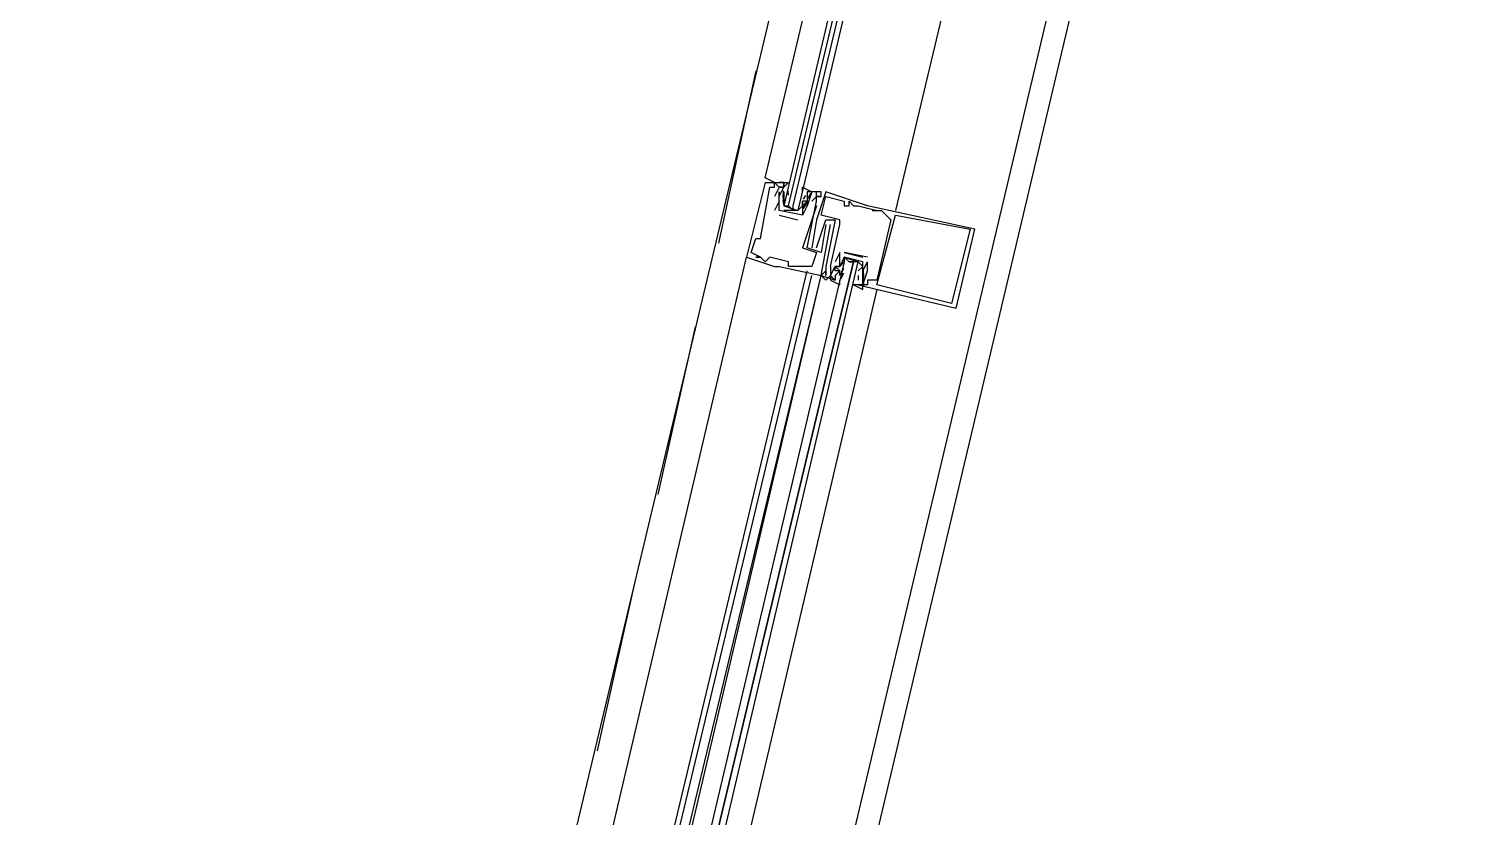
# Model space of a CAD drawing. Header units: feet. Extents: x -84 to 198, y -22 to 181.
# Drawn here: x 124.121 to 128.232, y 121.828 to 124.084 of the extents above; entities that cross this region are included whole.
import ezdxf

# ---------------------------------------------------------------- set-up
doc = ezdxf.new("R2010")
doc.units = ezdxf.units.FT
doc.layers.add('A-LINEA', color=7, linetype='CONTINUOUS')

msp = doc.modelspace()

# ---------------------------------------------------------------- linework, layer by layer
at = {"layer": 'A-LINEA'}
for p, q in [((128.0267, 128.0444), (124.1867, 111.8044)), ((126.9467, 127.0844), (125.2267, 119.8711)), ((127.6933, 126.9111), (125.9867, 119.6978)), ((126.2, 123.9644), (126.0933, 123.4711)), ((126.2267, 123.6444), (126.2267, 123.6444)), ((126.2533, 123.6444), (126.2533, 123.6444)), ((126.28, 123.6444), (126.28, 123.6444)), ((126.24, 123.6311), (126.24, 123.6311)), ((126.2533, 123.6311), (126.2533, 123.6311)), ((126.2533, 123.6044), (126.2533, 123.6044)), ((126.2667, 123.6311), (126.2667, 123.6311)), ((126.2667, 123.6178), (126.2667, 123.6178)), ((126.2667, 123.6178), (126.2667, 123.6178)), ((126.2667, 123.6044), (126.2667, 123.6044)), ((126.2667, 123.6044), (126.2667, 123.6044)), ((126.2667, 123.6044), (126.2667, 123.6044)), ((126.2791, 123.5888), (126.2786, 123.6092)), ((126.2792, 123.6026), (126.279, 123.6209)), ((126.28, 123.6311), (126.28, 123.6311)), ((126.28, 123.6178), (126.28, 123.6178)), ((126.28, 123.6178), (126.28, 123.6044)), ((126.2932, 123.608), (126.2922, 123.6198)), ((126.2933, 123.6311), (126.2933, 123.6311)), ((126.3333, 123.6178), (126.3333, 123.6178)), ((126.3333, 123.6044), (126.3333, 123.6044)), ((126.3333, 123.6044), (126.3333, 123.6044)), ((126.3418, 123.6067), (126.3356, 123.5965)), ((126.3467, 123.6178), (126.3467, 123.6178)), ((126.3467, 123.6044), (126.3467, 123.6044)), ((126.357, 123.6137), (126.3485, 123.5975)), ((126.36, 123.6178), (126.36, 123.6178)), ((126.3733, 123.6178), (126.3733, 123.6178)), ((126.3733, 123.6044), (126.3733, 123.6044)), ((126.3733, 123.6044), (126.3733, 123.6044)), ((126.3733, 123.6044), (126.3733, 123.6044)), ((126.3867, 123.6178), (126.3867, 123.6178)), ((126.3867, 123.6044), (126.3867, 123.6044)), ((126.3867, 123.6044), (126.3867, 123.6044)), ((126.4, 123.6178), (126.4, 123.6178)), ((126.4, 123.6044), (126.4, 123.6044)), ((126.2667, 123.5911), (126.2533, 123.5644)), ((126.2533, 123.5644), (126.2533, 123.5644)), ((126.2667, 123.5911), (126.2667, 123.5911)), ((126.2667, 123.5644), (126.2667, 123.5644)), ((126.2667, 123.5644), (126.2667, 123.5644)), ((126.2799, 123.5813), (126.2788, 123.5932)), ((126.28, 123.5911), (126.28, 123.5911)), ((126.28, 123.5778), (126.28, 123.5778)), ((126.2933, 123.5778), (126.3067, 123.5644)), ((126.32, 123.5778), (126.32, 123.5778)), ((126.3333, 123.5911), (126.3333, 123.5911)), ((126.3447, 123.5883), (126.335, 123.5703)), ((126.3418, 123.58), (126.3356, 123.5699)), ((126.3467, 123.5911), (126.3467, 123.5911)), ((126.3467, 123.5911), (126.3467, 123.5911)), ((126.3467, 123.5778), (126.3467, 123.5778)), ((126.3467, 123.5778), (126.3467, 123.5778)), ((126.36, 123.5911), (126.36, 123.5911)), ((126.3733, 123.5911), (126.3733, 123.5911)), ((126.3733, 123.5911), (126.3733, 123.5911)), ((126.3733, 123.5778), (126.3733, 123.5778)), ((126.4533, 123.5911), (126.4533, 123.5911)), ((126.4533, 123.5778), (126.4533, 123.5778)), ((126.4667, 123.5911), (126.4667, 123.5911)), ((126.4667, 123.5778), (126.4667, 123.5778)), ((126.48, 123.5778), (126.48, 123.5778)), ((126.4933, 123.5778), (126.4933, 123.5778)), ((126.52, 123.5778), (126.52, 123.5778)), ((126.5333, 123.5644), (126.5333, 123.5644)), ((126.5467, 123.5644), (126.5467, 123.5644)), ((126.5467, 123.5644), (126.5467, 123.5644)), ((126.56, 123.5644), (126.56, 123.5644)), ((126.2667, 123.5511), (126.32, 123.5378)), ((126.2667, 123.5511), (126.2667, 123.5511)), ((126.32, 123.5378), (126.32, 123.5378)), ((126.3333, 123.5511), (126.3333, 123.5511)), ((126.3333, 123.5511), (126.3333, 123.5511)), ((126.3733, 123.5378), (126.3733, 123.5378)), ((126.3867, 123.5511), (126.3867, 123.5511)), ((126.4, 123.5378), (126.4, 123.5378)), ((126.4, 123.5244), (126.4, 123.5244)), ((126.4133, 123.5244), (126.4133, 123.5244)), ((126.4267, 123.5378), (126.4267, 123.5378)), ((126.44, 123.5378), (126.44, 123.5378)), ((126.44, 123.5244), (126.44, 123.5244)), ((126.5733, 123.5511), (126.5733, 123.5511)), ((126.5867, 123.5378), (126.5867, 123.5378)), ((126.6, 123.5511), (126.6, 123.5511)), ((126.2, 123.4844), (126.2, 123.4844)), ((126.2133, 123.4844), (126.2133, 123.4844)), ((126.8133, 123.5111), (126.8133, 123.5111)), ((126.8267, 123.5111), (126.8267, 123.5111)), ((126.1867, 123.4444), (126.1867, 123.4444)), ((126.3333, 123.4578), (126.3333, 123.4578)), ((126.3467, 123.4578), (126.3467, 123.4578)), ((126.36, 123.4578), (126.36, 123.4578)), ((126.3733, 123.4578), (126.3733, 123.4578)), ((126.3733, 123.4444), (126.3733, 123.4444)), ((126.3867, 123.4444), (126.3867, 123.4444)), ((126.44, 123.4444), (126.4267, 123.4178)), ((126.44, 123.4444), (126.44, 123.4444)), ((126.44, 123.4444), (126.44, 123.4444)), ((126.4533, 123.4444), (126.5067, 123.4311)), ((126.4533, 123.4444), (126.4533, 123.4444)), ((126.4533, 123.4444), (126.4533, 123.4444)), ((125.4267, 120.2444), (126.1733, 123.4311)), ((125.5867, 120.2044), (126.3467, 123.3911)), ((126.1733, 123.4311), (126.1733, 123.4311)), ((126.2, 123.4311), (126.2, 123.4311)), ((126.2133, 123.4311), (126.2133, 123.4311)), ((126.2133, 123.4311), (126.2133, 123.4311)), ((126.2267, 123.4178), (126.2267, 123.4178)), ((126.24, 123.4311), (126.24, 123.4311)), ((126.2533, 123.4044), (126.2533, 123.4044)), ((126.2667, 123.4044), (126.2667, 123.4044)), ((126.2933, 123.4178), (126.2933, 123.4178)), ((126.2933, 123.4044), (126.2933, 123.4044)), ((126.3067, 123.4044), (126.3067, 123.4044)), ((126.32, 123.4044), (126.32, 123.4044)), ((126.36, 123.4044), (126.36, 123.4044)), ((126.4, 123.4044), (126.4, 123.4044)), ((126.4, 123.4044), (126.4, 123.4044)), ((126.4, 123.3911), (126.4, 123.3911)), ((126.4, 123.3911), (126.4, 123.3911)), ((126.4133, 123.4044), (126.4133, 123.4044)), ((126.4267, 123.4178), (126.4267, 123.4178)), ((126.4267, 123.4044), (126.4267, 123.4044)), ((126.4267, 123.4044), (126.4267, 123.4044)), ((126.4267, 123.3911), (126.4267, 123.3911)), ((126.44, 123.4044), (126.44, 123.4044)), ((126.44, 123.3911), (126.44, 123.3911)), ((126.44, 123.3911), (126.44, 123.3911)), ((126.44, 123.3778), (126.44, 123.3911)), ((126.442, 123.3806), (126.4516, 123.3985)), ((126.4448, 123.3889), (126.4511, 123.399)), ((126.4533, 123.4178), (126.4533, 123.4178)), ((126.4667, 123.4178), (126.48, 123.4178)), ((126.4933, 123.4178), (126.4933, 123.4178)), ((126.4933, 123.4044), (126.4933, 123.4044)), ((126.5067, 123.4311), (126.5067, 123.4311)), ((126.5067, 123.4178), (126.5067, 123.4178)), ((126.5067, 123.4178), (126.5067, 123.4178)), ((126.5067, 123.3911), (126.52, 123.4178)), ((126.5067, 123.3911), (126.5067, 123.3911)), ((126.5067, 123.3911), (126.5067, 123.3778)), ((126.5067, 123.3911), (126.5067, 123.3911)), ((126.5075, 123.3934), (126.5081, 123.373)), ((126.52, 123.4311), (126.52, 123.4311)), ((126.52, 123.3911), (126.52, 123.4178)), ((126.52, 123.4178), (126.52, 123.4178)), ((126.52, 123.3911), (126.52, 123.3911)), ((125.6, 120.2044), (126.36, 123.3778)), ((125.6267, 120.2044), (126.3867, 123.3778)), ((125.64, 120.1911), (126.3867, 123.3778)), ((126.3867, 123.3778), (126.3867, 123.3778)), ((126.3867, 123.3778), (126.3867, 123.3778)), ((126.3867, 123.3778), (126.3867, 123.3778)), ((126.3867, 123.3778), (126.3867, 123.3778)), ((126.3867, 123.3778), (126.3867, 123.3778)), ((126.4, 123.3778), (126.4, 123.3778)), ((126.4133, 123.3778), (126.4133, 123.3778)), ((126.4267, 123.3644), (126.4267, 123.3644)), ((126.44, 123.3778), (126.44, 123.3778)), ((126.443, 123.3685), (126.4515, 123.3847)), ((126.4448, 123.3755), (126.4511, 123.3857)), ((126.4933, 123.3778), (126.4933, 123.3644)), ((126.4933, 123.3778), (126.4933, 123.3778)), ((126.4933, 123.3644), (126.4933, 123.3644)), ((126.4933, 123.3511), (126.4933, 123.3511)), ((126.5067, 123.3778), (126.5067, 123.3778)), ((126.5067, 123.3511), (126.5067, 123.3511)), ((126.5068, 123.3876), (126.5078, 123.3757)), ((126.5068, 123.3743), (126.5078, 123.3624)), ((126.5074, 123.3663), (126.5077, 123.348)), ((126.52, 123.3644), (126.52, 123.3644)), ((126.52, 123.3511), (126.52, 123.3511)), ((126.5467, 123.3644), (126.5467, 123.3644)), ((126.5467, 123.3511), (126.5467, 123.3511)), ((126.5467, 123.3378), (125.8, 120.1644)), ((126.76, 123.2978), (126.76, 123.2978)), ((126.7733, 123.2844), (126.7733, 123.2844)), ((126.0267, 123.2311), (125.92, 122.7511)), ((125.8533, 122.4978), (125.7467, 122.0178))]:
    msp.add_line(p, q, dxfattribs=at)
for points in [[(103.1067, 159.3911), (103.0667, 159.2178), (102.5733, 157.1111), (102.8667, 156.9378), (100.9867, 148.9911), (103.5867, 148.3778), (103.4267, 147.7244), (111.4267, 145.8444), (113.8133, 145.2711), (117.8667, 144.3111), (114.9067, 131.8311), (119.4533, 130.7511), (119.2933, 130.0978), (122, 129.4578), (128.0267, 128.0444), (124.1867, 111.8044), (124.44, 111.7378), (125.7867, 111.4178), (129.48, 110.5511), (135.96, 109.0178), (135.88, 108.6844), (141.96, 107.2578)], [(103.1067, 159.3911), (103.0667, 159.2178), (102.5733, 157.1111), (102.8667, 156.9378), (100.9867, 148.9911), (103.5867, 148.3778), (103.4267, 147.7244), (111.4267, 145.8444), (113.8133, 145.2711), (117.8667, 144.3111), (114.9067, 131.8311), (119.4533, 130.7511), (119.2933, 130.0978), (122, 129.4578), (128.0267, 128.0444), (124.1867, 111.8044), (124.44, 111.7378), (125.7867, 111.4178), (129.48, 110.5511), (135.96, 109.0178), (135.88, 108.6844), (141.96, 107.2578)], [(127.4133, 126.9778), (126.9867, 125.1911), (126.6, 123.5644)], [(126.2533, 123.6444), (126.2533, 123.6444), (126.2267, 123.6578), (126.6133, 125.2844)], [(126.68, 125.2711), (126.28, 123.5778), (126.2933, 123.5778), (126.6933, 125.2578)], [(126.72, 125.2578), (126.32, 123.5644), (126.3067, 123.5644), (126.3067, 123.5778), (126.7067, 125.2578)], [(126.2267, 123.6444), (126.1733, 123.4311), (126.2533, 123.4044), (126.2667, 123.4044), (126.3867, 123.3778), (126.4133, 123.5244), (126.4133, 123.5244)], [(126.1867, 123.4444), (126.2, 123.4844), (126.2133, 123.4844), (126.24, 123.6311), (126.2533, 123.6311), (126.2533, 123.6444), (126.2667, 123.6311), (126.2533, 123.6044)], [(126.2533, 123.6444), (126.2533, 123.6444), (126.2267, 123.6578)], [(126.2533, 123.6444), (126.2533, 123.6444), (126.2267, 123.6578)], [(126.2267, 123.6444), (126.28, 123.6444), (126.28, 123.6311), (126.28, 123.6311)], [(126.2667, 123.5778), (126.2667, 123.6044), (126.28, 123.6311), (126.2667, 123.6311), (126.28, 123.6311), (126.28, 123.6444), (126.2667, 123.6444), (126.2933, 123.6444), (126.28, 123.6311)], [(126.3467, 123.6044), (126.3467, 123.5911), (126.3467, 123.5778), (126.3467, 123.5911), (126.3333, 123.5911), (126.3333, 123.5511), (126.2667, 123.5644), (126.2667, 123.6044), (126.2667, 123.6178), (126.2667, 123.6044), (126.2667, 123.6178)], [(126.3333, 123.6178), (126.3333, 123.6311), (126.36, 123.6178), (126.3467, 123.6178), (126.3467, 123.6044), (126.3467, 123.5911), (126.3333, 123.5778), (126.32, 123.5644), (126.28, 123.5644)], [(126.28, 123.6044), (126.28, 123.5911), (126.28, 123.5778), (126.32, 123.5644), (126.3333, 123.5778), (126.3333, 123.5911)], [(126.36, 123.5911), (126.3733, 123.6044), (126.3733, 123.6178), (126.36, 123.6178), (126.3467, 123.5778), (126.3467, 123.5778), (126.3333, 123.5511), (126.3333, 123.5511)], [(126.4, 123.5244), (126.3867, 123.4444), (126.3467, 123.4578), (126.3733, 123.5911), (126.3733, 123.6044), (126.3867, 123.6044), (126.3733, 123.6044), (126.3867, 123.6044), (126.3867, 123.6178), (126.3467, 123.6178)], [(126.4933, 123.3511), (126.7733, 123.2844), (126.8267, 123.5111), (126.52, 123.5778), (126.4, 123.6178), (126.3733, 123.5378), (126.36, 123.4578)], [(126.4133, 123.4044), (126.44, 123.5244), (126.44, 123.5378), (126.3867, 123.5511), (126.4, 123.6044), (126.4533, 123.5911), (126.4533, 123.5778), (126.4667, 123.5778), (126.4667, 123.5911), (126.48, 123.5778), (126.4933, 123.5778), (126.5467, 123.5644), (126.5333, 123.5644), (126.5467, 123.5644), (126.56, 123.5644), (126.5733, 123.5511), (126.5867, 123.5378), (126.5467, 123.3644), (126.52, 123.3644), (126.52, 123.3511), (126.5067, 123.3511), (126.52, 123.3911)], [(126.3733, 123.5778), (126.3333, 123.4578), (126.3733, 123.4444), (126.36, 123.4044), (126.32, 123.4044), (126.3067, 123.4044), (126.2933, 123.4044), (126.2933, 123.4178), (126.24, 123.4311), (126.2267, 123.4178), (126.2133, 123.4311), (126.2, 123.4311), (126.2133, 123.4311), (126.1867, 123.4444)], [(126.3733, 123.4578), (126.4, 123.5378), (126.4267, 123.5378), (126.4, 123.4044), (126.4, 123.3911), (126.4, 123.3778), (126.4, 123.3911), (126.3867, 123.3778), (126.4267, 123.3644)], [(126.8133, 123.5111), (126.76, 123.2978), (126.5467, 123.3511), (126.6, 123.5511), (126.8133, 123.5111)], [(126.44, 123.3911), (126.4267, 123.3911), (126.4267, 123.4044), (126.44, 123.4044), (126.44, 123.4444)], [(126.52, 123.4311), (126.4533, 123.4444), (126.4533, 123.4444)], [(125.7333, 120.1778), (126.4933, 123.4178), (126.48, 123.4178), (125.7067, 120.1778), (126.48, 123.4178), (126.4667, 123.4178), (126.4533, 123.4311), (126.4533, 123.4178), (125.6933, 120.1911)], [(126.5067, 123.4178), (126.4533, 123.4311), (126.44, 123.4044), (126.4267, 123.4044), (126.44, 123.3911), (126.4267, 123.3778), (126.4267, 123.3644), (126.4133, 123.3778), (126.4133, 123.3644), (126.44, 123.3511), (126.44, 123.3644)], [(126.4133, 123.4044), (126.4133, 123.3778), (126.4267, 123.4044), (126.4267, 123.4044)], [(126.44, 123.4044), (126.4533, 123.4178), (126.4533, 123.4311), (126.4933, 123.4178), (126.5067, 123.4044), (126.4933, 123.3911)], [(126.4933, 123.3511), (126.48, 123.3511), (126.5067, 123.3378), (126.5067, 123.3511), (126.4933, 123.3511), (126.5067, 123.3511), (126.5067, 123.3644), (126.5067, 123.3778), (126.5067, 123.3911), (126.5067, 123.4178)], [(126.4133, 123.3778), (126.4, 123.3644), (126.3867, 123.3778)], [(126.4133, 123.3778), (126.4, 123.3644), (126.3867, 123.3778)], [(126.4133, 123.3778), (126.4, 123.3644), (126.3867, 123.3778)]]:
    msp.add_lwpolyline(points, dxfattribs=at)

doc.saveas('drawing.dxf')
